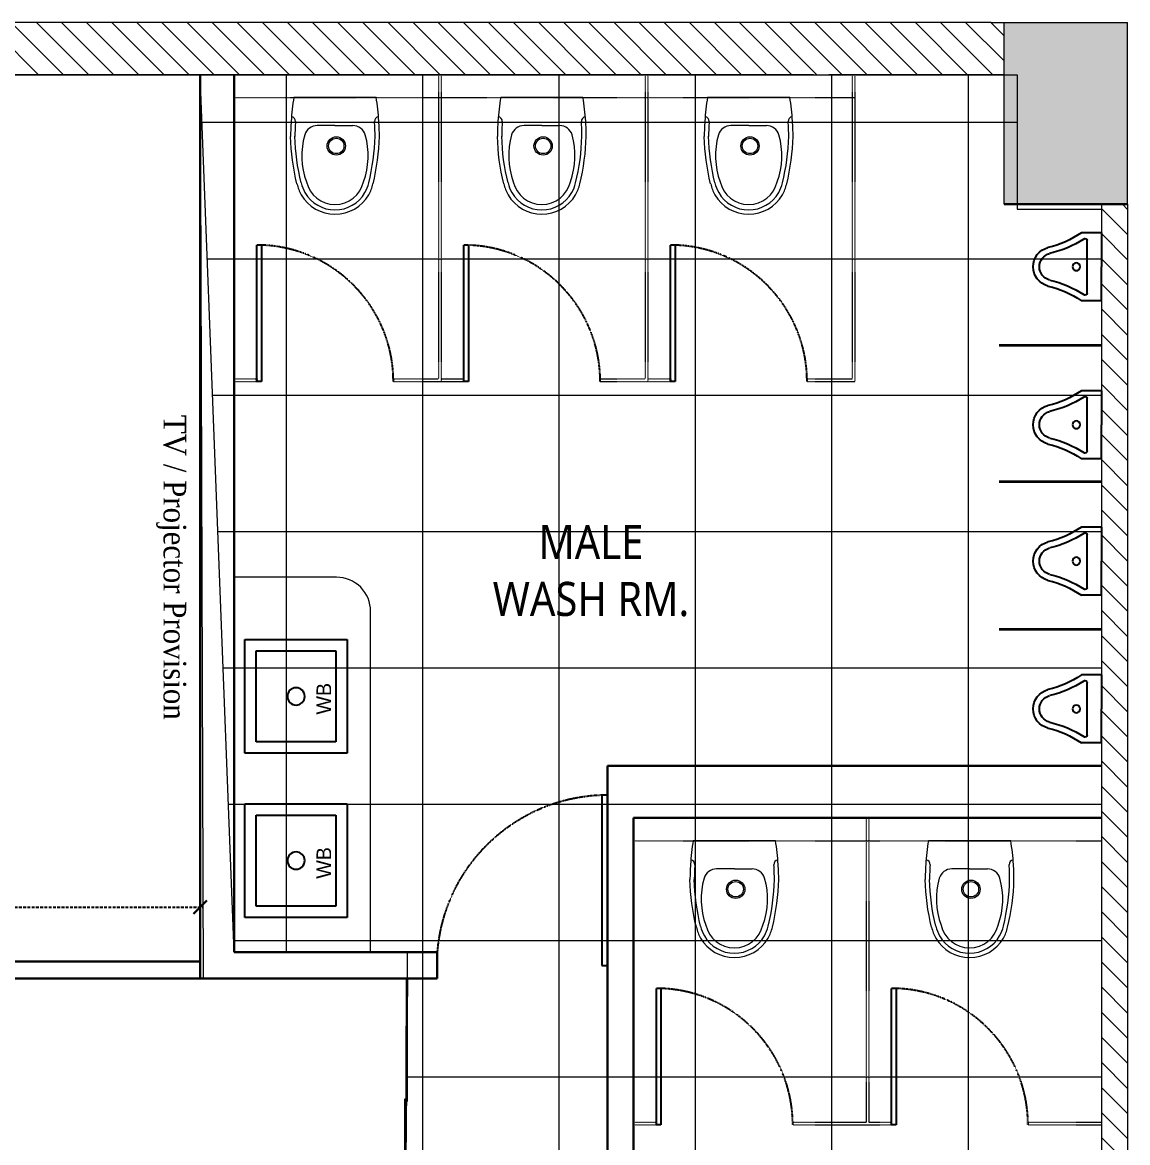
# Model space of a CAD drawing. Header units: millimetres. Extents: x 14520794 to 14796193, y 1415067 to 1454683.
# Drawn here: x 14573502 to 14578365, y 1449754 to 1454683 of the extents above; entities that cross this region are included whole.
import ezdxf

# ---------------------------------------------------------------- set-up
doc = ezdxf.new("R2010")
doc.units = ezdxf.units.MM
doc.header["$LTSCALE"] = 0.01
doc.header["$MEASUREMENT"] = 0
doc.header["$PDMODE"] = 35
for name, pattern in [('2012-04-27_JAYPEE BCH_WD_First Floor_Plan$0$DASHED2', [0.375, 0.25, -0.125]), ('DASHED2', [0.375, 0.25, -0.125]), ('HIDDEN', [0.375, 0.25, -0.125])]:
    doc.linetypes.add(name, pattern=pattern)
doc.layers.get('0').update_dxf_attribs({"color": 6, "lineweight": 0})
doc.layers.get('Defpoints').update_dxf_attribs({"color": 2})
for name, color, linetype, lineweight in [('7', 7, 'Continuous', 9), ('DIM', 6, 'Continuous', 13), ('ELE-1', 7, 'Continuous', 20), ('FIXTURE', 140, 'Continuous', 9), ('fur_h', 32, 'Continuous', 13), ('H', 8, 'Continuous', 5), ('HATCH', 8, 'Continuous', 15), ('partition', 34, 'Continuous', 30), ('text', 7, 'Continuous', 13), ('TXT2', 7, 'Continuous', 15), ('WALL', 7, 'Continuous', 30)]:
    doc.layers.add(name, color=color, linetype=linetype, lineweight=lineweight)
for name, color, linetype in [('DOORS', 143, 'Continuous'), ('GLASS', 5, 'Continuous'), ('Sanetry', 151, 'Continuous'), ('sanetrywashroom', 151, 'Continuous'), ('text main', 7, 'Continuous')]:
    doc.layers.add(name, color=color, linetype=linetype)
doc.styles.add('ARIEL', font='arial.ttf', dxfattribs={"height": 150})
doc.styles.add('SMALL', font='arial.ttf', dxfattribs={"height": 100})
doc.styles.add('TIMES', font='times.ttf', dxfattribs={"width": 0.9, "height": 250})
doc.dimstyles.new('AJI', dxfattribs={"dimtxt": 200, "dimasz": 75, "dimexe": 100, "dimexo": 25, "dimgap": 50, "dimtad": 1, "dimdec": 0, "dimrnd": 5, "dimzin": 0, "dimdsep": 46, "dimtxsty": 'SMALL', "dimblk": 'ARCHTICK', "dimcen": 0, "dimdle": 100, "dimclrd": 7, "dimclre": 7, "dimclrt": 256, "dimazin": 0, "dimtfac": 1, "dimtdec": 0, "dimtofl": 0, "dimtmove": 0, "dimatfit": 3, "dimldrblk": 'CLOSEDBLANK', "dimfxl": 100, "dimtolj": 1, "dimtzin": 0, "dimarcsym": 0})
pattern_1 = [(315, (8833005.4, 736593.985), (55.2427173, 55.2427173), [])]

# ---------------------------------------------------------------- blocks, each defined once
blk = doc.blocks.new('sd')
at = {"layer": 'DOORS'}
for p, q in [((1926961.8, 1625945.2), (1926961.8, 1626845.2)), ((1926991.9, 1626845.2), (1926961.8, 1626845.2)), ((1926991.9, 1626845.2), (1926991.9, 1625945.2)), ((1926991.9, 1625945.2), (1926961.8, 1625945.2))]:
    blk.add_line(p, q, dxfattribs=at)
at = {"layer": 'DOORS', "linetype": '2012-04-27_JAYPEE BCH_WD_First Floor_Plan$0$DASHED2', "ltscale": 20}
blk.add_arc((1926960.9, 1625944.8), 901, 0.02384, 88.034, dxfattribs=at)
blk = doc.blocks.new('rFWAE')
for p, q in [((-2287340.6, -10043749.1), (-2287190.6, -10043749.1)), ((-2287340.6, -10043749.1), (-2287340.6, -10043836.8)), ((-2287040.6, -10043749.1), (-2287190.6, -10043749.1)), ((-2287040.6, -10043749.1), (-2287040.6, -10043836.8)), ((-2287305.9, -10043811.6), (-2287075.2, -10043811.6))]:
    blk.add_line(p, q)
blk.add_circle((-2287190.6, -10043859.5), 17)
for centre, radius, start, end in [((-2287691.7, -10044080.6), 427.5, 13.0143, 34.7731), ((-2287305.9, -10043820.7), 9.09, 90, 221.8242), ((-2287707.7, -10044082.9), 470.8, 13.0665, 32.9615), ((-2286673.4, -10044082.9), 470.8, 147.0385, 166.9335), ((-2286689.4, -10044080.6), 427.5, 145.2269, 166.9857), ((-2287075.2, -10043820.7), 9.09, 318.1758, 90), ((-2287190.7, -10043961.6), 87.5, 195.0681, 270.0943), ((-2287190.7, -10043961.6), 60.2, 195.0681, 270.0943), ((-2287190.4, -10043961.6), 87.5, 269.9057, 344.9319), ((-2287190.4, -10043961.6), 60.2, 269.9057, 344.9319)]:
    blk.add_arc(centre, radius, start, end)
blk = doc.blocks.new('sdfaff')
at = {"layer": 'Sanetry'}
for p, q in [((1218899.1, -2106786.1), (1218399.1, -2106786.1)), ((1218399.1, -2106786.1), (1218399.1, -2107236.1)), ((1218899.1, -2107236.1), (1218899.1, -2106786.1)), ((1218849.1, -2106836.1), (1218449.1, -2106836.1)), ((1218449.1, -2106836.1), (1218449.1, -2107186.1)), ((1218849.1, -2107186.1), (1218849.1, -2106836.1)), ((1218449.1, -2107186.1), (1218849.1, -2107186.1)), ((1218399.1, -2107236.1), (1218899.1, -2107236.1))]:
    blk.add_line(p, q, dxfattribs=at)
blk.add_circle((1218649.1, -2107011.1), 38.1, dxfattribs=at)
blk = doc.blocks.new('e23')
h = blk.add_hatch(color=8)
h.dxf.hatch_style = 1
h.paths.add_polyline_path([(14607114.3, 1454452.6), (14607114.3, 1454682.6), (14606514.3, 1454682.6), (14606514.3, 1453882.6), (14607114.3, 1453882.6)])
h.paths.add_polyline_path([(14612941.3, 1454452.6), (14612941.3, 1454682.6), (14612141.3, 1454682.6), (14612141.3, 1453982.6), (14612141.3, 1453882.6), (14612341.3, 1453882.6), (14612941.3, 1453882.6)])
h.paths.add_polyline_path([(14618668.3, 1454451.4), (14618668.3, 1454682.6), (14617868.3, 1454682.6), (14617868.3, 1453882.6), (14618668.3, 1453882.6)])
h.paths.add_polyline_path([(14624396.3, 1454452.6), (14624396.3, 1454682.6), (14623596.3, 1454682.5), (14623596.3, 1453882.6), (14624396.3, 1453882.6)])
h.paths.add_polyline_path([(14629923.3, 1454682.6), (14629323.3, 1454682.6), (14629323.3, 1453882.6), (14629666.9, 1453882.6), (14629923.3, 1453882.6)])
h.paths.add_polyline_path([(14635750.3, 1454682.6), (14635150.3, 1454682.6), (14635150.3, 1453882.6), (14635394.3, 1453882.6), (14635750.3, 1453882.6)])
h.paths.add_polyline_path([(14641477.3, 1454682.6), (14640877.3, 1454682.6), (14640877.3, 1453882.6), (14641477.3, 1453882.6)])
h.paths.add_polyline_path([(14646961.9, 1454682.6), (14646419.3, 1454682.6), (14646419.3, 1453882.6), (14646961.9, 1453882.6)])
h.paths.add_polyline_path([(14646962.3, 1447592.6), (14646162.3, 1447592.6), (14646162.3, 1446792.6), (14646962.3, 1446792.6)])
h.paths.add_polyline_path([(14646962.3, 1443287.6), (14646362.3, 1443287.6), (14646362.3, 1442687.6), (14646962.3, 1442687.6)])
h.paths.add_polyline_path([(14635850.3, 1447592.6), (14635050.3, 1447592.6), (14635050.3, 1446792.6), (14635850.3, 1446792.6)])
h.paths.add_polyline_path([(14635750.3, 1440732.6), (14635150.3, 1440732.6), (14635150.3, 1440047.6), (14635150.3, 1439932.6), (14635750.3, 1439932.6)])
h.paths.add_polyline_path([(14641477.3, 1440732.6), (14640877.3, 1440732.6), (14640878, 1440047.6), (14640877.3, 1439932.6), (14640877.3, 1439932.6), (14641477.3, 1439932.6)])
h.paths.add_polyline_path([(14624396.3, 1447592.6), (14623596.3, 1447592.6), (14623596.3, 1446792.6), (14624396.3, 1446792.6)])
h.paths.add_polyline_path([(14618668.3, 1447592.6), (14617868.3, 1447592.6), (14617868.3, 1446792.6), (14618668.3, 1446792.6)])
h.paths.add_polyline_path([(14607214.3, 1447592.6), (14606414.3, 1447592.6), (14606414.3, 1446792.6), (14607214.3, 1446792.6)])
h.paths.add_polyline_path([(14607114.3, 1440732.6), (14606514.3, 1440732.6), (14606514.3, 1440047.6), (14606514.3, 1439932.6), (14607114.3, 1439932.6)])
h.paths.add_polyline_path([(14612942.3, 1440732.6), (14612342.3, 1440732.6), (14612342.3, 1440047.6), (14612342.3, 1439932.6), (14612942.3, 1439932.6)])
h.paths.add_polyline_path([(14618568.3, 1440732.6), (14617968.3, 1440732.6), (14617968.3, 1440047.6), (14617968.3, 1439932.6), (14618069.6, 1439932.6), (14618568.3, 1439932.6)])
h.paths.add_polyline_path([(14624296.3, 1440732.6), (14623696.3, 1440732.6), (14623696.3, 1440047.6), (14623696.3, 1439932.6), (14624296.3, 1439932.6)])
h.paths.add_polyline_path([(14629924.3, 1440732.6), (14629324.3, 1440732.6), (14629324.3, 1440047.6), (14629324.3, 1439932.6), (14629924.3, 1439932.6)])
h.paths.add_polyline_path([(14601387.3, 1440732.6), (14600787.3, 1440732.6), (14600787.3, 1440047.6), (14600787.3, 1439932.6), (14601387.3, 1439932.6)])
h.paths.add_polyline_path([(14595902.3, 1443287.6), (14595532.3, 1443287.6), (14595302.3, 1443287.6), (14595302.3, 1442687.6), (14595902.3, 1442687.6)])
h.paths.add_polyline_path([(14596102, 1447762.6), (14595302.6, 1447762.6), (14595302.6, 1446962.6), (14596102, 1446962.6)])
h.paths.add_polyline_path([(14595902.3, 1454682.6), (14595302.6, 1454682.6), (14595302.6, 1454452.6), (14595302.3, 1453882.6), (14595902.3, 1453882.6)])
at = {"layer": '7', "lineweight": 0}
h = blk.add_hatch(dxfattribs=at)
h.set_pattern_fill('ANSI31', color=8, scale=625, angle=-90, style=0)
h.set_pattern_definition(pattern_1)
h.paths.add_polyline_path([(14646419.4, 1454682.6), (14646419.3, 1454452.6), (14641477.3, 1454452.6), (14641477.7, 1454682.6)])
h = blk.add_hatch(dxfattribs=at)
h.set_pattern_fill('ANSI31', color=8, scale=625, angle=-90, style=0)
h.set_pattern_definition(pattern_1)
h.paths.add_polyline_path([(14646847.4, 1447592.6), (14646962.3, 1447592.6), (14646962.6, 1453882.6), (14646847.7, 1453882.6)])
at = {"color": 6}
blk.add_line((14646419.3, 1453882.6), (14646961.9, 1453882.6), dxfattribs=at)
at = {"layer": 'WALL', "lineweight": 0}
for p, q in [((14646362.7, 1454682.6), (14641477.7, 1454682.6)), ((14646361.9, 1454682.6), (14646961.9, 1454682.6)), ((14646361.9, 1454682.6), (14646961.9, 1454682.6)), ((14646419.3, 1453882.6), (14646419.3, 1454682.6)), ((14646419.3, 1453882.6), (14646419.3, 1454682.6)), ((14646961.9, 1453882.6), (14646961.9, 1454682.6)), ((14645580.4, 1454452.6), (14641477.3, 1454452.6)), ((14646419.3, 1454452.6), (14645647.5, 1454452.6)), ((14646847.7, 1453882.6), (14646847.4, 1447592.6)), ((14646962.6, 1453882.6), (14646962.3, 1447586.6))]:
    blk.add_line(p, q, dxfattribs=at)
blk = doc.blocks.new('_ARCHTICK')
at = {"color": 0, "linetype": 'ByBlock', "const_width": 0.15}
blk.add_lwpolyline([(-0.5, -0.5), (0.5, 0.5)], dxfattribs=at)
blk = doc.blocks.new('*D93')
at = {"layer": 'Defpoints', "color": 0, "ltscale": 5000, "transparency": 16777216}
for p in [(14569784.4, 1451019.9), (14574284.4, 1451019.9), (14574284.4, 1450789.9)]:
    blk.add_point(p, dxfattribs=at)
at = {"layer": 'DIM', "color": 7, "lineweight": -2, "ltscale": 5000, "transparency": 16777216}
for p, q in [((14569784.4, 1451009.9), (14569784.4, 1450779.9)), ((14574284.4, 1451009.9), (14574284.4, 1450779.9))]:
    blk.add_line(p, q, dxfattribs=at)
at = {"layer": 'DIM', "color": 7, "linetype": 'DASHED2', "lineweight": -2, "ltscale": 5000, "transparency": 16777216}
blk.add_line((14569774.4, 1450789.9), (14574294.4, 1450789.9), dxfattribs=at)
at = {"layer": 'DIM', "color": 7, "lineweight": -2, "ltscale": 5000, "transparency": 16777216, "xscale": 60, "yscale": 60, "zscale": 60, "rotation": 180}
blk.add_blockref('_ARCHTICK', (14569784.4, 1450789.9), dxfattribs=at)
at = {"layer": 'DIM', "color": 7, "lineweight": -2, "ltscale": 5000, "transparency": 16777216, "xscale": 60, "yscale": 60, "zscale": 60}
blk.add_blockref('_ARCHTICK', (14574284.4, 1450789.9), dxfattribs=at)
at = {"layer": 'DIM', "ltscale": 5000, "transparency": 16777216, "insert": (14572034.4, 1450864), "char_height": 100, "attachment_point": 5, "style": 'SMALL'}
blk.add_mtext('\\A1;4500 [14\'-9"]', dxfattribs=at)
blk = doc.blocks.new('_ClosedBlank')
at = {"color": 0, "linetype": 'ByBlock', "lineweight": -2}
for p, q in [((-1, 0.167), (0, 0)), ((-1, 0.167), (-1, -0.167)), ((0, 0), (-1, -0.167))]:
    blk.add_line(p, q, dxfattribs=at)
blk = doc.blocks.new('A$C7C314EA1')
for p, q in [((170, 400), (170, 20)), ((300, 210), (300, 292.2)), ((300, 210), (300, 127.8))]:
    blk.add_line(p, q)
for points in [[(569.7, 385.6, 0.054905), (350, 415, 0.054905)], [(279.9, 412.5, 0.02753), (170, 400, 0.02753)], [(564.9, 366.1, 0.054905), (349.5, 395, 0.054905)], [(300, 210), (300, 290, 0.704392)], [(300, 210), (300, 130, -0.704392)], [(564.9, 53.9, -0.054905), (349.5, 25, -0.054905)], [(170, 20, 0.02753), (279.9, 7.5, 0.02753)], [(569.7, 34.4, -0.054905), (350, 5, -0.054905)]]:
    blk.add_lwpolyline(points, format="xyb")
for radius in [42.4, 35.5]:
    blk.add_circle((394.5, 216.1), radius)
for centre, radius, start, end in [((350, -585), 1000, 90, 94.0204), ((279.9, 412.5), 20, 184.5905, 273.8823), ((350, -585), 980, 90, 94.0204), ((439, 15.2), 348.1, 69.701, 105.9249), ((530, 210), 160, 60, 77.2425), ((530, 210), 180, 60, 77.2425), ((530, 210), 180, 0, 60), ((360, 292.2), 60, 105.9249, 180), ((530, 210), 135, 0, 77.2425), ((530, 210), 160, 0, 60), ((530, 210), 135, 282.7575, 0), ((530, 210), 160, 300, 0), ((530, 210), 180, 300, 0), ((360, 127.8), 60, 180, 254.0751), ((439, 404.8), 348.1, 254.0751, 290.299), ((530, 210), 160, 282.7575, 300), ((530, 210), 180, 282.7575, 300), ((279.9, 7.5), 20, 86.1177, 175.4095), ((350, 1005), 1000, 265.9796, 270), ((350, 1005), 980, 265.9796, 270)]:
    blk.add_arc(centre, radius, start, end)

msp = doc.modelspace()

# ---------------------------------------------------------------- hatches: boundary and pattern name
at = {"layer": 'HATCH'}
h = msp.add_hatch(dxfattribs=at)
h.set_pattern_fill('ANSI37', color=9, scale=4800, angle=45)
h.set_pattern_definition([(90, (61863.7, -30157.4), (-600, 1e-13), []), (180, (61863.7, -30157.4), (-1e-13, -600), [])])
h.paths.add_polyline_path([(14574434.4, 1454452.6), (14577878.8, 1454452.6), (14577878.8, 1453861.6), (14578249.7, 1453861.6), (14578249.4, 1447592.6), (14575184.4, 1447592.6), (14575184.4, 1449947.3), (14575196, 1449934.5), (14575196, 1450592.6), (14574434.4, 1450591.4), (14574284.4, 1454452.6)])

# ---------------------------------------------------------------- linework, layer by layer
at = {"layer": 'DIM', "ltscale": 5000}
msp.add_line((14577214.4, 1451182.4), (14577226.4, 1451182.4), dxfattribs=at)
at = {"layer": 'ELE-1', "linetype": 'HIDDEN', "ltscale": 0.018361}
for p, q in [((14574434.4, 1454452.6), (14577164.4, 1454452.6)), ((14575332.4, 1454452.8), (14575332.4, 1453114.8)), ((14575344.4, 1454452.8), (14575344.4, 1453114.8)), ((14576242.4, 1454452.8), (14576242.4, 1453114.8)), ((14576254.4, 1454452.8), (14576254.4, 1453114.8)), ((14577152.4, 1454452.8), (14577152.4, 1453114.8)), ((14577164.4, 1454452.8), (14577164.4, 1453114.8)), ((14574434.4, 1454352.6), (14577164.4, 1454352.6)), ((14574434.4, 1453114.8), (14574534.4, 1453114.8)), ((14574434.4, 1453102.8), (14574534.4, 1453102.8)), ((14574534.4, 1453114.8), (14574534.4, 1453102.8)), ((14575134.4, 1453114.8), (14575332.4, 1453114.8)), ((14575134.4, 1453114.8), (14575134.4, 1453102.8)), ((14575134.4, 1453102.8), (14575344.4, 1453102.8)), ((14575344.4, 1453114.8), (14575344.4, 1453102.8)), ((14575344.4, 1453114.8), (14575344.4, 1453114.8)), ((14575344.4, 1453114.8), (14575444.4, 1453114.8)), ((14575344.4, 1453102.8), (14575444.4, 1453102.8)), ((14575444.4, 1453114.8), (14575444.4, 1453102.8)), ((14576044.4, 1453114.8), (14576242.4, 1453114.8)), ((14576044.4, 1453114.8), (14576044.4, 1453102.8)), ((14576044.4, 1453102.8), (14576254.4, 1453102.8)), ((14576254.4, 1453114.8), (14576254.4, 1453102.8)), ((14576254.4, 1453114.8), (14576254.4, 1453114.8)), ((14576254.4, 1453114.8), (14576354.4, 1453114.8)), ((14576254.4, 1453102.8), (14576354.4, 1453102.8)), ((14576354.4, 1453114.8), (14576354.4, 1453102.8)), ((14576954.4, 1453114.8), (14577152.4, 1453114.8)), ((14576954.4, 1453114.8), (14576954.4, 1453102.8)), ((14576954.4, 1453102.8), (14577164.4, 1453102.8)), ((14577164.4, 1453114.8), (14577164.4, 1453102.8)), ((14577164.4, 1453114.8), (14577164.4, 1453114.8)), ((14577214.4, 1451182.5), (14577214.4, 1449844.5)), ((14577226.4, 1451182.5), (14577226.4, 1449844.5)), ((14576191.4, 1451082.4), (14578249.4, 1451082.4)), ((14576191.4, 1449844.5), (14576291.4, 1449844.5)), ((14576191.4, 1449832.5), (14576291.4, 1449832.5)), ((14576291.4, 1449844.5), (14576291.4, 1449832.5)), ((14576891.4, 1449844.5), (14577214.4, 1449844.5)), ((14576891.4, 1449844.5), (14576891.4, 1449832.5)), ((14576891.4, 1449832.5), (14577226.4, 1449832.5)), ((14577226.4, 1449844.5), (14577226.4, 1449844.5)), ((14577226.4, 1449844.5), (14577326.4, 1449844.5)), ((14577226.4, 1449832.5), (14577326.4, 1449832.5)), ((14577326.4, 1449844.5), (14577326.4, 1449832.5)), ((14577926.4, 1449844.5), (14578249.5, 1449844.5)), ((14577926.4, 1449844.5), (14577926.4, 1449832.5)), ((14577926.4, 1449832.5), (14578249.5, 1449832.5)), ((14578249.5, 1449844.5), (14578249.5, 1449832.5)), ((14578249.5, 1449844.5), (14578249.5, 1449844.5))]:
    msp.add_line(p, q, dxfattribs=at)
at = {"layer": 'fur_h', "ltscale": 5000, "elevation": 0}
msp.add_lwpolyline([(14574434.4, 1452241.4), (14574434.4, 1450591.4), (14575034.4, 1450591.4), (14575034.4, 1452091.4, 0.414214), (14574884.4, 1452241.4)], format="xyb", close=True, dxfattribs=at)
at = {"layer": 'GLASS', "ltscale": 0.018361, "const_width": 12}
for points in [[(14578249.4, 1453262.4), (14577799.4, 1453262.4)], [(14578249.4, 1452662.4), (14577799.4, 1452662.4)], [(14578249.4, 1452012.4), (14577799.4, 1452012.4)]]:
    msp.add_lwpolyline(points, dxfattribs=at)
at = {"layer": 'H', "color": 254, "true_color": 0xfeeab9}
msp.add_lwpolyline([(14532789.3, 1454452.6), (14574284.4, 1454452.6), (14574297.8, 1450476.4), (14575191.1, 1450476.4), (14575177.6, 1447517.6), (14577564.3, 1447517.6), (14577564.3, 1444332.6), (14578134.3, 1444332.6), (14578134.3, 1440047.6), (14526934.3, 1440047.6), (14526934.3, 1445562.6), (14532602.8, 1445562.6), (14532602.8, 1453882.6), (14532789.6, 1453882.6), (14532789.3, 1454452.6)], dxfattribs=at)
msp.add_lwpolyline([(14575198, 1450476.4), (14574284.4, 1450476.4), (14574284.4, 1454452.5), (14550070.3, 1454452.5), (14550070.3, 1440047.5), (14578134.3, 1440047.5), (14578134.3, 1442687.5), (14577764.3, 1442687.5), (14577764.3, 1443287.5), (14578134.3, 1443287.5), (14578134.3, 1444332.5), (14577564.3, 1444332.5), (14577564.3, 1447592.5), (14575171, 1447592.5)], close=True, dxfattribs=at)
at = {"layer": 'HATCH', "color": 9}
msp.add_lwpolyline([(14574434.4, 1454452.6), (14577878.8, 1454452.6), (14577878.8, 1453861.6), (14578249.7, 1453861.6), (14578249.4, 1447592.6), (14575184.4, 1447592.6), (14575184.4, 1449947.3), (14575196, 1449934.5), (14575196, 1450592.6), (14574434.4, 1450591.4), (14574284.4, 1454452.6), (14574434.4, 1454452.6)], dxfattribs=at)
at = {"layer": 'partition', "ltscale": 5000}
for p, q in [((14574284.4, 1450551.4), (14574284.4, 1450476.4)), ((14574284.4, 1450476.4), (14574359.4, 1450476.4)), ((14574359.4, 1450476.4), (14574359.4, 1450476.4))]:
    msp.add_line(p, q, dxfattribs=at)
at = {"layer": 'partition', "ltscale": 5000, "elevation": 0}
msp.add_lwpolyline([(14574284.4, 1450551.4), (14570759.4, 1450551.4), (14570759.4, 1450476.4), (14574284.4, 1450476.4)], dxfattribs=at)
at = {"layer": 'WALL', "ltscale": 0.018361}
for p, q in [((14574284.4, 1450476.4), (14574284.4, 1454452.6)), ((14574434.4, 1450591.4), (14574434.4, 1454452.6)), ((14576076.4, 1451412.4), (14578249.4, 1451412.4)), ((14576076.4, 1451412.4), (14576076.4, 1449461.4)), ((14576191.4, 1451182.4), (14578249.4, 1451182.4)), ((14576191.4, 1451182.4), (14576191.4, 1449461.4)), ((14575326.4, 1450591.4), (14574434.4, 1450591.4)), ((14575326.4, 1450591.4), (14575326.4, 1450476.4)), ((14575326.4, 1450476.4), (14574284.4, 1450476.4))]:
    msp.add_line(p, q, dxfattribs=at)

# ---------------------------------------------------------------- block references
at = {"layer": 'DOORS', "ltscale": 0.018361}
for p, xscale, yscale, zscale in [((13290003.5, 369232.5), 0.6666093746505057, 0.6666093746505057, 0.6666093746505057), ((13290913.5, 369232.5), 0.6666093746505057, 0.6666093746505057, 0.6666093746505057), ((13291823.5, 369232.5), 0.6666093746505057, 0.6666093746505057, 0.6666093746505057), ((16181739.9, 95696), -0.8332617183131321, 0.8332617183131321, 0.8332617183131321), ((13291760.5, 365962.2), 0.6666093746505057, 0.6666093746505057, 0.6666093746505057), ((13292795.5, 365962.2), 0.6666093746505057, 0.6666093746505057, 0.6666093746505057)]:
    msp.add_blockref('sd', p, dxfattribs=dict(at, xscale=xscale, yscale=yscale, zscale=zscale))
at = {"layer": 'FIXTURE', "ltscale": 0.018361, "xscale": 0.9523810239457423, "yscale": 0.9523810239457423, "zscale": 0.9523810239457423, "rotation": 269.999999999882}
for p in [(14574677.5, 1454514.7), (14575587.5, 1454514.7), (14576497.5, 1454514.7), (14576434.5, 1451244.4), (14577469.5, 1451244.4)]:
    msp.add_blockref('A$C7C314EA1', p, dxfattribs=at)
at = {"layer": 'partition'}
msp.add_blockref('e23', (-68598, 0), dxfattribs=at)
at = {"layer": 'sanetrywashroom', "ltscale": 0.018361, "xscale": -1, "rotation": 270}
for name, p in [('rFWAE', (24621998.5, 3740798)), ('rFWAE', (24621998.5, 3740102.9)), ('rFWAE', (24621998.5, 3739502.9)), ('sdfaff', (16681717.3, 233068.2)), ('rFWAE', (24621998.5, 3738852.9)), ('sdfaff', (16681717.3, 232345.9))]:
    msp.add_blockref(name, p, dxfattribs=at)

# ---------------------------------------------------------------- texts
at = {"layer": 'text', "ltscale": 0.018361, "insert": (14576003.7, 1452471.2), "char_height": 150, "width": 4430.471, "attachment_point": 2, "rotation": 0, "style": 'TIMES'}
msp.add_mtext('{\\fTrebuchet MS|b0|i0|c0|p34;MALE \\PWASH RM.}', dxfattribs=at)
at = {"layer": 'text main', "linetype": 'ByBlock', "lineweight": 20, "ltscale": 0.018361, "char_height": 64.549, "width": 2870.921, "attachment_point": 1, "rotation": 90, "style": 'ARIEL'}
for insert in [(14574796.1, 1451637.5), (14574796.1, 1450915.2)]:
    msp.add_mtext('\\pxsm1,ql;{\\fSitka Text|b0|i0|c0|p0;WB}', dxfattribs=dict(at, insert=insert))
at = {"layer": 'TXT2', "color": 6, "style": 'TIMES', "width": 0.9}
msp.add_text('TV / Projector Provision', height=100.1, rotation=270, dxfattribs=at).set_placement((14574123.1, 1452956.1))

# ---------------------------------------------------------------- dimensions: what is measured, and where the dimension line sits
at = {"layer": 'DIM', "ltscale": 5000}
dim = msp.add_linear_dim(base=(14574284.4, 1450789.9), p1=(14569784.4, 1451019.9), p2=(14574284.4, 1451019.9), dimstyle='AJI', override={"dimtxt": 125, "dimasz": 60, "dimexe": 10, "dimexo": 10, "dimgap": 10, "dimdle": 10, "dimfxl": 200, "dimarcsym": 1}, dxfattribs=at)
dim.commit()
dim.dimension.update_dxf_attribs({"geometry": '*D93', "text_midpoint": (14572034.4, 1450864)})

doc.saveas('drawing.dxf')
